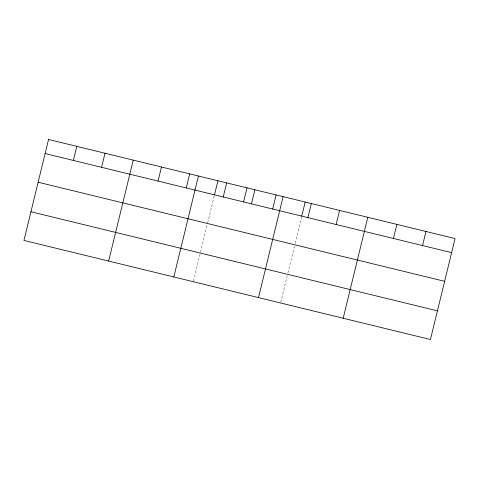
<?xml version="1.0" encoding="UTF-8"?>
<svg xmlns="http://www.w3.org/2000/svg" width="479" height="479" viewBox="0 0 479 479"><rect width="100%" height="100%" fill="white"/><g stroke="black" fill="none" stroke-linecap="round" stroke-linejoin="round"><path stroke-width="0.36" stroke-dasharray="2.4 1.8" d="M193.492 280.999L200.132 253.762M200.485 252.325L207.335 224.232M207.682 222.795L214.323 195.558M280.742 302.267L287.208 275.748M287.909 272.874L294.585 245.499M295.106 243.344L301.572 216.825"/><path stroke-width="0.72" d="M73.353 160.435L76.784 146.364M101.584 167.315L105.015 153.244M108.637 261.073L133.24 160.124M158.04 181.08L161.471 167.009M186.271 187.96L189.696 173.889M173.823 276.964L198.432 176.015M214.496 194.839L217.927 180.769M223.226 196.971L226.657 182.9M243.577 201.934L247.008 187.858M251.457 203.85L254.888 189.78M272.665 209.024L276.096 194.947M258.504 297.603L283.113 196.659M301.746 216.113L305.177 202.036M307.913 217.616L311.344 203.539M336.138 224.495L339.569 210.425M343.192 318.248L367.8 217.304M393.451 238.464L396.881 224.394M422.538 245.553L425.969 231.483M45.128 153.555L451.619 252.649M38.14 182.224L444.632 281.317M30.937 211.76L437.429 310.853M48.559 139.479L23.95 240.428L430.441 339.521L455.05 238.572L48.559 139.479"/></g></svg>
